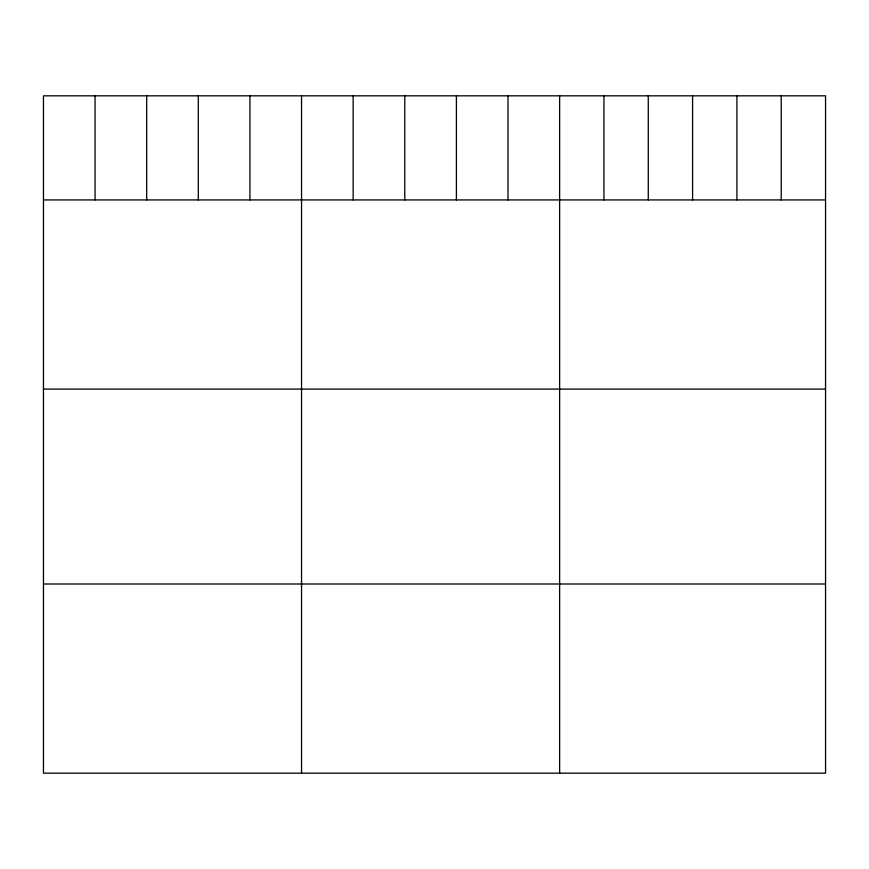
<?xml version="1.0" encoding="UTF-8"?>
<svg xmlns="http://www.w3.org/2000/svg" width="869" height="869" viewBox="0 0 869 869"><rect width="100%" height="100%" fill="white"/><g stroke="black" fill="none" stroke-linecap="round" stroke-linejoin="round"><path stroke-width="1.3" d="M825.55 199.924L825.55 773.171L43.45 773.171L43.45 95.829L825.55 95.829L825.55 199.924L43.45 199.924M43.45 389.095L825.55 389.095M43.45 584.001L825.55 584.001M781.231 95.829L781.231 199.924M736.912 95.829L736.912 199.924M692.593 95.829L692.593 199.924M648.274 95.829L648.274 199.924M603.955 95.829L603.955 199.924M559.636 95.829L559.636 773.171M508.017 95.829L508.017 199.924M456.399 95.829L456.399 199.924M404.78 95.829L404.78 199.924M353.162 95.829L353.162 199.924M301.543 95.829L301.543 773.171M249.924 95.829L249.924 199.924M198.306 95.829L198.306 199.924M146.687 95.829L146.687 199.924M95.069 95.829L95.069 199.924"/></g></svg>
